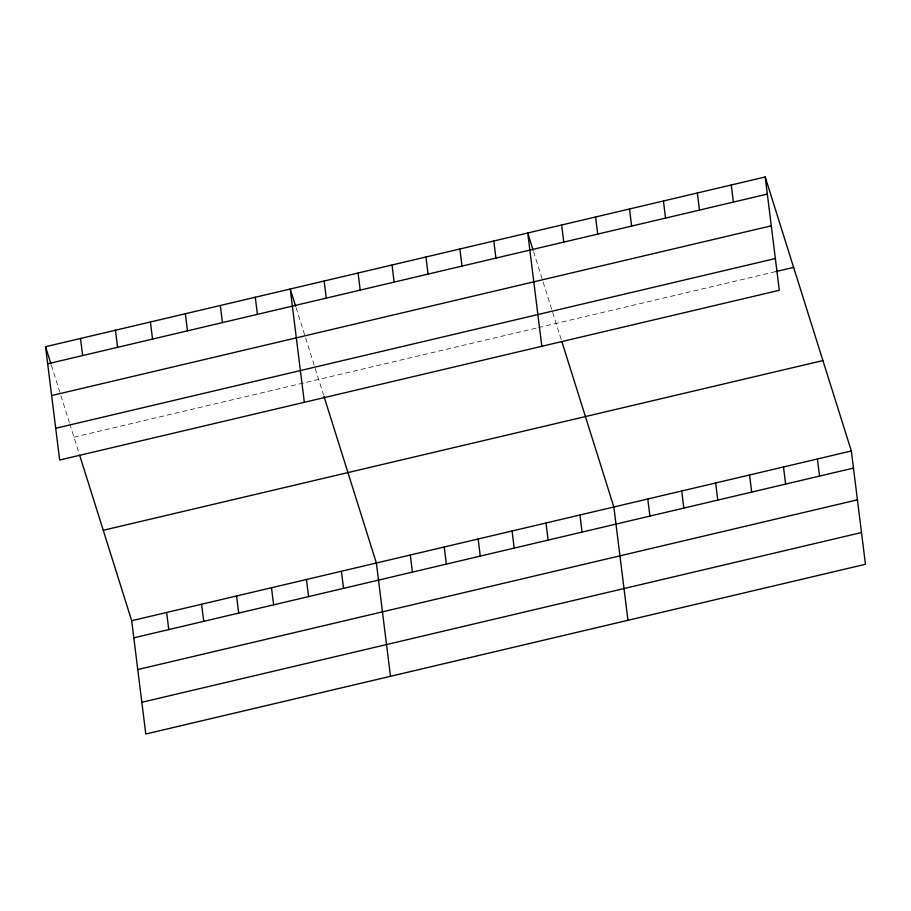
<?xml version="1.0" encoding="UTF-8"?>
<svg xmlns="http://www.w3.org/2000/svg" width="911" height="911" viewBox="0 0 911 911"><rect width="100%" height="100%" fill="white"/><g stroke="black" fill="none" stroke-linecap="round" stroke-linejoin="round"><path stroke-width="0.68" stroke-dasharray="4.55 3.42" d="M73.973 437.143L537.137 327.892M538.503 327.573L775.978 271.558M533.573 251.607L561.427 340.236M296.086 307.622L323.542 394.953M51.403 365.334L69.373 422.51M69.794 423.843L78.858 452.665"/><path stroke-width="1.37" d="M765.206 176.985L779.315 290.279L59.659 460.021L45.55 346.715L765.206 176.985L851.341 450.979L865.45 564.285L145.794 734.015L131.685 620.721L79.667 455.249M47.679 363.819L767.335 194.089M51.631 395.568L771.287 225.826M55.708 428.272L775.363 258.542M775.978 271.558L793.629 267.401M103.262 530.293L822.918 360.562M131.685 620.721L851.341 450.979M133.815 637.825L853.47 468.083M137.766 669.562L857.422 499.832M141.843 702.279L861.499 532.536M533.151 250.286L527.72 233L541.829 346.294M561.836 341.523L613.855 506.994L627.964 620.289M295.665 306.29L290.233 289.003L304.342 402.309M323.94 396.251L376.368 563.009L390.477 676.304M45.55 346.715L50.982 364.001M817.406 458.973L819.547 476.077M783.483 466.979L785.612 484.083M731.271 184.979L733.401 202.083M749.559 474.984L751.689 492.088M697.348 192.984L699.477 210.088M715.636 482.989L717.766 500.093M663.424 200.989L665.554 218.093M681.701 490.983L683.831 508.087M629.49 208.983L631.63 226.087M647.778 498.989L649.907 516.093M595.566 216.989L597.696 234.093M561.643 224.994L563.772 242.098M579.931 514.988L582.061 532.092M545.996 522.994L548.126 540.098M493.785 240.994L495.926 258.098M512.073 530.999L514.203 548.103M459.861 248.999L461.991 266.103M478.15 539.005L480.279 556.109M425.938 257.004L428.068 274.109M444.226 546.999L446.356 564.103M392.015 264.999L394.144 282.103M410.292 555.004L412.421 572.108M358.08 273.004L360.209 290.108M324.157 281.009L326.286 298.113M341.409 571.254L343.549 588.358M306.46 579.498L308.59 596.603M255.274 297.248L257.403 314.352M271.501 587.743L273.63 604.847M220.325 305.492L222.455 322.596M236.553 595.988L238.682 613.092M185.366 313.737L187.495 330.841M201.593 604.232L203.722 621.336M150.417 321.982L152.547 339.086M166.645 612.477L168.774 629.581M115.458 330.226L117.587 347.33M80.51 338.471L82.639 355.575"/></g></svg>
